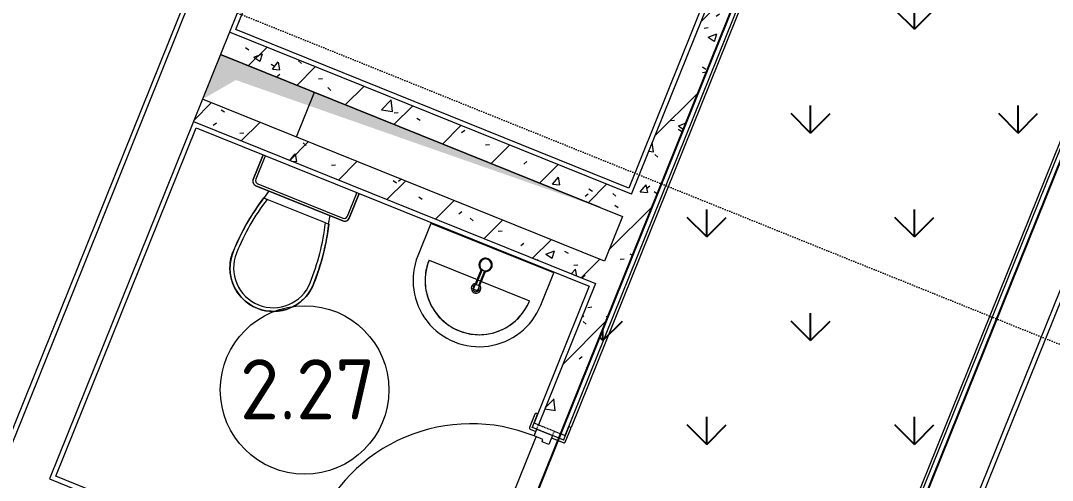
# Model space of a CAD drawing. Header units: millimetres. Extents: x -584918 to 2941280, y 3000189 to 4229862.
# Drawn here: x -446204 to -441919, y 3868007 to 3869917 of the extents above; entities that cross this region are included whole.
import ezdxf

# ---------------------------------------------------------------- set-up
doc = ezdxf.new("R2010")
doc.units = ezdxf.units.MM
doc.linetypes.add('ASVP_Линия разреза', pattern=[20, 0, -10, 0, -10])
doc.linetypes.add('ASVP_Невидимые', pattern=[5, 3, -2])
for name, color, linetype, lineweight in [('Двери', 7, 'Continuous', 0), ('Линии', 7, 'Continuous', 0), ('Марки помещений', 7, 'Continuous', 0), ('Обобщенные модели', 7, 'Continuous', 0), ('Перекрытие', 7, 'Continuous', 0), ('Разрезы', 7, 'Continuous', 0), ('Сантехника', 7, 'Continuous', 0), ('Стены внутренние', 7, 'Continuous', 0), ('Стены несущие', 7, 'Continuous', 0), ('Стены отделка', 7, 'Continuous', 0), ('Узлы', 7, 'Continuous', 0), ('экспертиза условные обозначения', 1, 'Continuous', 0)]:
    doc.layers.add(name, color=color, linetype=linetype, lineweight=lineweight)
doc.styles.add('GOST Common_2', font='', dxfattribs={"height": 500})
doc.styles.get('GOST Common_2').set_extended_font_data('GOST Common')
pattern_1 = [(45, (-445536.98, 3844560.27), (-141.4214, 141.4214), [])]
pattern_2 = [(50, (-445536.98, 3844560.27), (364.368, -31.8783), [38.1, -419.1]), (355, (-445536.98, 3844560.27), (-70.486, 382.1133), [30.48, -335.28]), (100.451, (-445506.6, 3844557.6), (293.885, 350.2334), [32.38, -356.18]), (46.184, (-445537, 3844661.87), (542.1585, -84.086), [57.15, -628.65]), (96.636, (-445491.8, 3844654.86), (474.805, 494.855), [48.57, -534.27]), (351.184, (-445537, 3844661.87), (474.81, 494.85), [45.72, -502.92]), (21, (-445486.18, 3844636.47), (303.2285, -204.5305), [38.1, -419.1]), (326, (-445486.18, 3844636.47), (123.604, 368.376), [30.48, -335.28]), (71.451, (-445460.9, 3844619.42), (426.834, 163.8427), [32.38, -356.18]), (37.5, (-445536.98, 3844560.27), (6.17665, 169.11015), [16.764, -314.452, 16.764, -323.596, -336.55]), (37.5, (-445536.98, 3844560.27), (6.17665, 169.11015), [-671.576, 16.764, -319.786]), (7.5, (-445536.98, 3844560.27), (133.6389, 200.3615), [16.764, -177.292, 16.764, -306.832, -128.27]), (7.5, (-445536.98, 3844560.27), (133.6389, 200.3615), [-517.652, 16.764, -111.506]), (327.5, (-445650.27, 3844560.27), (271.1818, -11.45836), [16.764, -110.236, 16.764, -379.476, -525.78]), (327.5, (-445650.27, 3844560.27), (271.1818, -11.45836), [-523.24, 16.764, -509.016]), (317.5, (-445701.07, 3844560.27), (296.2585, 50.8528), [16.764, -148.336, 16.764, -246.38, -373.38]), (317.5, (-445701.07, 3844560.27), (296.2585, 50.8528), [-428.244, 16.764, -356.616])]

# ---------------------------------------------------------------- blocks, each defined once
blk = doc.blocks.new('ASVP_ДверьДеревянная_1 полотно - Санузел 700х2000h_полотно_ Г Пр _650 в свету_-7535400-АР Этаж 02')
at = {"layer": 'Двери', "lineweight": 18}
for p, q in [((-350, 750), (-310, 750)), ((-350, 50), (-350, 750)), ((-310, 750), (-310, 50)), ((-380, 50), (-350, 50)), ((-380, -20), (-380, 50)), ((-310, 50), (-350, 50)), ((-350, 50), (-350, 10)), ((350, 50), (380, 50)), ((350, 10), (350, 50)), ((380, 50), (380, -20)), ((-350, 10), (-340, 10)), ((-340, 10), (-340, -20)), ((340, 10), (350, 10)), ((340, -20), (340, 10)), ((-340, -20), (-380, -20)), ((380, -20), (340, -20))]:
    blk.add_line(p, q, dxfattribs=at)
at = {"layer": 'Двери', "linetype": 'ASVP_Невидимые', "lineweight": 18}
for p, q in [((-400, 50), (-380, 50)), ((-400, -20), (-400, 50)), ((-380, 50), (-380, -20)), ((380, 50), (400, 50)), ((380, -20), (380, 50)), ((400, 50), (400, -20)), ((-380, -20), (-400, -20)), ((400, -20), (380, -20))]:
    blk.add_line(p, q, dxfattribs=at)
at = {"layer": 'Двери'}
blk.add_arc((-350, 50), 700, 0, 90, dxfattribs=at)
blk = doc.blocks.new('ASVP_НАЛИЧНИК МДФ_Двери - Наличник дверной МДФ-7488205-АР Этаж 02')
at = {"layer": 'Обобщенные модели'}
for p, q in [((-380, 50), (-380, -1)), ((-370, -5), (-370, 50)), ((370, 50), (370, -5)), ((380, -1), (380, 50)), ((-381, 0), (-440, 0)), ((-440, 0), (-440, -5)), ((-381, -1), (-381, 0)), ((440, 0), (381, 0)), ((381, 0), (381, -1)), ((440, -5), (440, 0)), ((-435, -10), (-375, -10)), ((-380, -1), (-381, -1)), ((375, -10), (435, -10)), ((381, -1), (380, -1))]:
    blk.add_line(p, q, dxfattribs=at)
for centre, start, end in [((-435, -5), 180, 270), ((-375, -5), 270, 360), ((375, -5), 180, 270), ((435, -5), 270, 360)]:
    blk.add_arc(centre, 5, start, end, dxfattribs=at)
blk = doc.blocks.new('ASVP_НАЛИЧНИК МДФ_Двери - Наличник дверной МДФ-7488190-АР Этаж 02')
at = {"layer": 'Обобщенные модели'}
for p, q in [((-381, 0), (-440, 0)), ((-381, -1), (-381, 0)), ((-380, 20), (-380, -1)), ((-370, -5), (-370, 20)), ((370, 20), (370, -5)), ((380, -1), (380, 20)), ((440, 0), (381, 0)), ((381, 0), (381, -1)), ((440, -5), (440, 0)), ((-440, 0), (-440, -5)), ((-435, -10), (-375, -10)), ((-380, -1), (-381, -1)), ((375, -10), (435, -10)), ((381, -1), (380, -1))]:
    blk.add_line(p, q, dxfattribs=at)
for centre, start, end in [((-435, -5), 180, 270), ((-375, -5), 270, 360), ((375, -5), 180, 270), ((435, -5), 270, 360)]:
    blk.add_arc(centre, 5, start, end, dxfattribs=at)
blk = doc.blocks.new('ADSK_Унитаз_ГОСТ30493-96 - С косым выпуском-214169-АР Этаж 02')
at = {"layer": 'Сантехника'}
for p, q in [((130, 215), (20, 215)), ((20, 215), (130, 215)), ((125, 205), (25, 205)), ((140, -190), (140, 190)), ((150, 195), (150, 190.8)), ((150, -195), (150, 195)), ((150, 195), (150, -195)), ((185, 145), (150, 137.4)), ((185, 130.7), (185, 145.7)), ((185, 130.7), (185, -130.7)), ((150, -137.4), (185, -145)), ((185, -145.7), (185, -130.7)), ((25, -205), (125, -205)), ((20, -215), (130, -215)), ((130, -215), (20, -215))]:
    blk.add_line(p, q, dxfattribs=at)
at = {"layer": 'Сантехника', "flags": 128}
for points in [[(185, 145.7), (222.5, 155.2), (260.3, 163.1), (298.4, 169.6), (336.7, 174.5), (375.2, 177.8), (413.8, 179.6), (440, 180)], [(440, 180), (447.2, 179.9), (454.4, 179.4), (461.5, 178.7), (468.7, 177.7), (475.8, 176.4), (482.8, 174.8), (489.7, 173), (496.6, 170.9), (503.4, 168.5), (510.1, 165.8), (516.7, 162.9), (523.1, 159.7), (529.4, 156.2), (535.6, 152.5), (541.6, 148.6), (547.5, 144.4), (553.2, 140), (558.7, 135.3), (564, 130.5), (569.1, 125.4), (574, 120.1), (578.7, 114.7), (583.2, 109), (587.5, 103.2), (591.5, 97.3), (595.2, 91.1), (598.8, 84.8), (602, 78.4), (605, 71.9), (607.8, 65.2), (610.2, 58.5), (612.4, 51.6), (614.4, 44.7), (616, 37.7), (617.4, 30.6), (618.5, 23.5), (619.3, 16.3), (619.8, 9.1), (620, 1.9), (620, 0)], [(620, 0), (619.9, -7.2), (619.4, -14.4), (618.7, -21.5), (617.7, -28.7), (616.4, -35.8), (614.8, -42.8), (613, -49.7), (610.9, -56.6), (608.5, -63.4), (605.8, -70.1), (602.9, -76.7), (599.7, -83.1), (596.2, -89.4), (592.5, -95.6), (588.6, -101.6), (584.4, -107.5), (580, -113.2), (575.3, -118.7), (570.5, -124), (565.4, -129.1), (560.1, -134), (554.7, -138.7), (549, -143.2), (543.2, -147.5), (537.3, -151.5), (531.1, -155.2), (524.8, -158.8), (518.4, -162), (511.9, -165), (505.2, -167.8), (498.5, -170.2), (491.6, -172.4), (484.7, -174.4), (477.7, -176), (470.6, -177.4), (463.5, -178.5), (456.3, -179.3), (449.1, -179.8), (441.9, -180), (440, -180)], [(440, -180), (401.4, -179.2), (362.8, -176.9), (324.4, -173.1), (286.1, -167.7), (248.1, -160.7), (210.4, -152.3), (185, -145.7)]]:
    blk.add_lwpolyline(points, dxfattribs=at)
at = {"layer": 'Сантехника'}
for centre, radius, start, end in [((130, 195), 20, 360, 90), ((130, 195), 20, 80, 90), ((130, 195), 20, 0, 90), ((25, 190), 15, 90, 111.2132), ((125, 190), 15, 0, 90), ((130, 195), 20, 50, 70), ((130, 195), 20, 20, 40), ((130, 195), 20, 360, 10), ((440, -786), 966, 90, 105.3062), ((440, -786), 966, 90, 105.3062), ((440, 0), 180, 0, 90), ((440, 0), 180, 360, 90), ((440, -801), 966, 90, 105.3062), ((440, 0), 165, 0, 90), ((440, 0), 180, 270, 360), ((440, 0), 165, 270, 0), ((440, 0), 180, 270, 0), ((440, 801), 966, 254.6938, 270), ((440, 786), 966, 254.6938, 270), ((440, 786), 966, 254.6938, 270), ((25, -190), 15, 248.7868, 270), ((125, -190), 15, 270, 0), ((130, -195), 20, 270, 0), ((130, -195), 20, 270, 0), ((130, -195), 20, 290, 310), ((130, -195), 20, 320, 340), ((130, -195), 20, 350, 0), ((130, -195), 20, 270, 280)]:
    blk.add_arc(centre, radius, start, end, dxfattribs=at)
blk = doc.blocks.new('ADSK_Умывальник_Полукруглый_Керамический_ГОСТ30493-96 - 2-ой величины-V63-АР Этаж 02')
at = {"layer": 'Сантехника'}
for p, q in [((1037, 24514.4), (982.8, 24379.9)), ((1547.2, 24308.8), (1037, 24514.4)), ((1029.2, 24361.2), (1228.7, 24280.9)), ((1493, 24174.4), (1547.2, 24308.8)), ((1247.1, 24273.4), (1446.6, 24193))]:
    blk.add_line(p, q, dxfattribs=at)
at = {"layer": 'Сантехника', "flags": 128}
blk.add_lwpolyline([(1029.2, 24361.2), (1026, 24352.8), (1023.2, 24344.3), (1020.7, 24335.7), (1018.5, 24326.9), (1016.7, 24318.1), (1015.2, 24309.2), (1014.1, 24300.3), (1013.4, 24291.3), (1013, 24282.3), (1012.9, 24273.3), (1013.3, 24264.3), (1014, 24255.4), (1015, 24246.4), (1016.4, 24237.5), (1018.2, 24228.7), (1020.3, 24220), (1022.8, 24211.3), (1025.6, 24202.8), (1028.7, 24194.3), (1032.2, 24186), (1036, 24177.9), (1040.1, 24169.9), (1044.6, 24162.1), (1049.3, 24154.4), (1054.4, 24147), (1059.7, 24139.7), (1065.4, 24132.7), (1071.3, 24125.9), (1077.5, 24119.4), (1083.9, 24113.1), (1090.6, 24107.1), (1097.5, 24101.3), (1104.7, 24095.8), (1112, 24090.7), (1119.6, 24085.8), (1127.3, 24081.2), (1135.2, 24076.9), (1143.3, 24073), (1151.6, 24069.4), (1159.9, 24066.1), (1168.4, 24063.1), (1177.1, 24060.5), (1185.8, 24058.3), (1194.6, 24056.4), (1203.4, 24054.8), (1212.3, 24053.6), (1221.3, 24052.8), (1230.3, 24052.3), (1239.3, 24052.1), (1248.3, 24052.4), (1257.3, 24053), (1266.2, 24053.9), (1275.1, 24055.2), (1284, 24056.9), (1292.7, 24058.9), (1301.4, 24061.3), (1310, 24064), (1318.5, 24067.1), (1326.8, 24070.4), (1335, 24074.2), (1343, 24078.2), (1350.9, 24082.6), (1358.6, 24087.2), (1366.1, 24092.2), (1373.4, 24097.5), (1380.5, 24103.1), (1387.3, 24108.9), (1393.9, 24115), (1400.3, 24121.4), (1406.4, 24128), (1412.2, 24134.8), (1417.8, 24141.9), (1423, 24149.2), (1428, 24156.7), (1432.6, 24164.4), (1437, 24172.3), (1441, 24180.4), (1444.7, 24188.6), (1446.6, 24193)], dxfattribs=at)
at = {"layer": 'Сантехника'}
for centre, radius, start, end in [((1237.9, 24277.1), 275, 158.0513, 338.0513), ((1237.9, 24277.1), 225, 158.0513, 338.0513), ((1224.8, 24244.7), 20, 98.0513, 158.0513), ((1224.8, 24244.7), 20, 338.0513, 38.0513), ((1224.8, 24244.7), 20, 158.0513, 338.0513)]:
    blk.add_arc(centre, radius, start, end, dxfattribs=at)
blk = doc.blocks.new('ADSK_Смеситель_ГОСТ25809-96 - Для умывальника_Однорукояточный-V64-АР Этаж 02')
at = {"layer": 'Сантехника'}
for p, q in [((1245.4, 24322.4), (1223.6, 24268.4)), ((1249.3, 24321.5), (1232.2, 24279.1)), ((1242.2, 24261), (1263.9, 24315)), ((1243.4, 24274.7), (1260.4, 24317)), ((1249.2, 24321.3), (1249.3, 24321.5)), ((1223.6, 24268.4), (1215.1, 24247.4)), ((1232.2, 24279.1), (1224.5, 24259.9)), ((1225.4, 24259.5), (1224.5, 24259.9)), ((1224.5, 24259.9), (1225.4, 24259.5)), ((1234.7, 24255.8), (1225.4, 24259.5)), ((1233.2, 24278.9), (1242.5, 24275.1)), ((1233.7, 24239.9), (1242.2, 24261)), ((1234.7, 24255.8), (1235.6, 24255.4)), ((1235.6, 24255.4), (1234.7, 24255.8)), ((1235.6, 24255.4), (1243.4, 24274.7)), ((1215.1, 24247.4), (1213.7, 24243.8)), ((1232.2, 24236.3), (1233.7, 24239.9))]:
    blk.add_line(p, q, dxfattribs=at)
for radius, start, end in [(27.5, 158.0513, 176.0744), (27.5, 158.0513, 237.5502), (27.5, 181.3635, 194.7394), (27.5, 338.0513, 158.0513), (27.5, 143.0513, 158.0513), (24.5, 158.0513, 338.0513), (24.5, 338.0513, 158.0513), (27.5, 121.3632, 134.7391), (27.5, 80.028, 116.0741), (27.5, 61.3629, 74.7388), (27.5, 20.0278, 56.0739), (27.5, 338.0513, 356.0736), (27.5, 1.3626, 14.7385), (27.5, 203.0513, 236.0746), (24.5, 233.0513, 237.8215), (24.5, 233.0513, 237.8215), (27.5, 259.6627, 338.0513), (24.5, 258.2811, 263.0513), (24.5, 258.2811, 263.0513), (27.5, 260.0287, 296.0748), (27.5, 301.3641, 314.74), (27.5, 323.0513, 338.0513)]:
    blk.add_arc((1264.1, 24342.1), radius, start, end, dxfattribs=at)
for start_param, end_param in [(0.261799, 1.570796), (0, 0.222533), (1.570796, 3.141593)]:
    blk.add_ellipse((1223, 24240), major_axis=(-9.28, 3.74), ratio=0.965926, start_param=start_param, end_param=end_param, dxfattribs=at)
for points, knots in [([(1249.1, 24322.7), (1249.1, 24322.6), (1249.2, 24322.6), (1249.6, 24322.3), (1250.1, 24321.9), (1250.6, 24321.6), (1250.9, 24321.4)], [0.77430556, 0.77430556, 0.77430556, 0.77430556, 0.78298611, 0.79166667, 0.82638889, 0.86111111, 0.86111111, 0.86111111, 0.86111111]), ([(1259.3, 24318), (1259.5, 24318), (1260, 24317.9), (1260.6, 24317.8), (1261.1, 24317.8), (1261.3, 24317.7), (1261.4, 24317.7)], [0.13888889, 0.13888889, 0.13888889, 0.13888889, 0.16666667, 0.19444444, 0.20833333, 0.22222222, 0.22222222, 0.22222222, 0.22222222]), ([(1229.7, 24270), (1228.1, 24270.2), (1226, 24270.2), (1224.3, 24269.4), (1223.8, 24268.8), (1223.6, 24268.4)], [0.1666667, 0.1666667, 0.1666667, 0.1666667, 0.3333333, 0.4166667, 0.5, 0.5, 0.5, 0.5]), ([(1232.1, 24278.7), (1232.1, 24278.7), (1232.1, 24278.7), (1232.2, 24278.7), (1232.3, 24278.6), (1232.6, 24278.4), (1232.8, 24278.3), (1233, 24278.3)], [0, 0, 0, 0, 0.166667, 0.333333, 0.5, 0.666667, 1, 1, 1, 1]), ([(1243.4, 24274.7), (1243.4, 24274.7), (1243.4, 24274.7), (1243.3, 24274.7), (1243.1, 24274.8), (1242.9, 24275), (1242.7, 24275.1), (1242.5, 24275.1)], [0, 0, 0, 0, 0.166667, 0.333333, 0.5, 0.666667, 1, 1, 1, 1]), ([(1216, 24241.6), (1215.8, 24242), (1215.4, 24242.6), (1215.1, 24243.4), (1214.9, 24244.1), (1214.8, 24244.6), (1214.8, 24245.1), (1214.8, 24245.6), (1214.8, 24246), (1214.9, 24246.5), (1215, 24246.9), (1215.1, 24247.2), (1215.1, 24247.4)], [0.25, 0.25, 0.25, 0.25, 0.2916667, 0.3333333, 0.3541667, 0.375, 0.3958333, 0.4166667, 0.4375, 0.4583333, 0.4791667, 0.5, 0.5, 0.5, 0.5]), ([(1221.8, 24237.1), (1221, 24237.4), (1219.8, 24238), (1218.4, 24239), (1217.5, 24239.8), (1216.8, 24240.6), (1216.3, 24241.2), (1216.1, 24241.5), (1216, 24241.6)], [0, 0, 0, 0, 0.0833333, 0.125, 0.1666667, 0.2083333, 0.2291667, 0.25, 0.25, 0.25, 0.25]), ([(1233.7, 24239.9), (1233.6, 24239.8), (1233.5, 24239.5), (1233.3, 24239.1), (1233, 24238.7), (1232.7, 24238.3), (1232.4, 24238), (1232, 24237.7), (1231.6, 24237.4), (1231.1, 24237.1), (1230.7, 24236.9), (1230, 24236.6), (1229.3, 24236.4), (1228.5, 24236.2), (1227.8, 24236.1), (1226.8, 24236.1), (1225.5, 24236.1), (1223.8, 24236.4), (1222.6, 24236.8), (1221.8, 24237.1)], [0.5, 0.5, 0.5, 0.5, 0.5208333, 0.5416667, 0.5625, 0.5833333, 0.6041667, 0.625, 0.6458333, 0.6666667, 0.6875, 0.7083333, 0.75, 0.7708333, 0.7916667, 0.8333333, 0.875, 0.9166667, 1, 1, 1, 1])]:
    blk.add_open_spline(points, degree=3, knots=knots, dxfattribs=at)
for points in [[(1249.2, 24321), (1249.2, 24321), (1249.2, 24321.1), (1249.2, 24321.1), (1249.2, 24321.1)], [(1249.3, 24321.5), (1249.3, 24321.5), (1249.3, 24321.5), (1249.4, 24321.5), (1249.6, 24321.4), (1249.8, 24321.3), (1250, 24321.2), (1250.1, 24321.1), (1250.2, 24321)], [(1250.2, 24321), (1251.6, 24320.1), (1254.6, 24318.5), (1257.8, 24317.6), (1259.5, 24317.3)], [(1259.5, 24317.3), (1259.6, 24317.3), (1259.7, 24317.2), (1260, 24317.2), (1260.1, 24317.1), (1260.2, 24317.1)], [(1260.3, 24316.6), (1260.3, 24316.6), (1260.3, 24316.6), (1260.2, 24316.6)], [(1233.2, 24278.9), (1233.1, 24278.9), (1232.7, 24279), (1232.4, 24279.2), (1232.3, 24279.2), (1232.2, 24279.1)], [(1242.2, 24261), (1242.3, 24261.3), (1242.4, 24262.1), (1241.8, 24263.4), (1240.7, 24264.9), (1239.6, 24265.8), (1238.9, 24266.3)], [(1242.3, 24274.5), (1242.4, 24274.5), (1242.7, 24274.4), (1243.1, 24274.2), (1243.2, 24274.2), (1243.2, 24274.3)]]:
    blk.add_open_spline(points, degree=3, dxfattribs=at)
blk = doc.blocks.new('ADSK_СифонБутылочный_ГОСТ23289-94 - Для умывальника_Вертикальный выпуск_DN40-V65-АР Этаж 02')
at = {"layer": 'Сантехника'}
for radius, start, end in [(20, 158.285, 163.4876), (20, 158.285, 163.4876), (13.3, 174.0842, 180), (13.3, 180, 259.0621), (13.3, 1.0701, 90)]:
    blk.add_arc((0, 0), radius, start, end, dxfattribs=at)
blk = doc.blocks.new('ASVP_Марка_Помещение_ДваЗначения - Номер Площадь-685795-АР Этаж 02')
at = {"layer": 'Марки помещений'}
blk.add_circle((0, 0), 3.5, dxfattribs=at)

msp = doc.modelspace()

# ---------------------------------------------------------------- hatches: boundary and pattern name
at = {"layer": 'Стены внутренние'}
h = msp.add_hatch(dxfattribs=at)
h.set_pattern_fill('FP_1', color=256, style=0, pattern_type=2)
h.set_pattern_definition(pattern_1)
h.paths.add_polyline_path([(-444572.421, 3866681.582), (-444564.946, 3866700.132), (-444657.698, 3866737.51), (-444665.173, 3866718.959), (-444582.943, 3866685.821)])
h.paths.add_polyline_path([(-444490.191, 3866885.636), (-444259.221, 3867458.784), (-444351.972, 3867496.162), (-444582.943, 3866923.013), (-444510.541, 3866893.836)])
h.paths.add_polyline_path([(-443960.199, 3868200.799), (-443057.635, 3870440.497), (-443150.386, 3870477.875), (-444052.951, 3868238.177), (-443988.025, 3868212.012)])
h.paths.add_polyline_path([(-442758.614, 3871182.512), (-442509.176, 3871801.486), (-442601.928, 3871838.863), (-442851.365, 3871219.89), (-442786.439, 3871193.726)])
h = msp.add_hatch(dxfattribs=at)
h.set_pattern_fill('FP_2', color=256, style=0, pattern_type=2)
h.set_pattern_definition(pattern_2)
h.paths.add_polyline_path([(-444572.421, 3866681.582), (-444564.946, 3866700.132), (-444657.698, 3866737.51), (-444665.173, 3866718.959), (-444582.943, 3866685.821)])
h.paths.add_polyline_path([(-444490.191, 3866885.636), (-444259.221, 3867458.784), (-444351.972, 3867496.162), (-444582.943, 3866923.013), (-444510.541, 3866893.836)])
h.paths.add_polyline_path([(-443960.199, 3868200.799), (-443057.635, 3870440.497), (-443150.386, 3870477.875), (-444052.951, 3868238.177), (-443988.025, 3868212.012)])
h.paths.add_polyline_path([(-442758.614, 3871182.512), (-442509.176, 3871801.486), (-442601.928, 3871838.863), (-442851.365, 3871219.89), (-442786.439, 3871193.726)])
h = msp.add_hatch(dxfattribs=at)
h.set_pattern_fill('FP_1', color=256, style=0, pattern_type=2)
h.set_pattern_definition(pattern_1)
h.paths.add_polyline_path([(-443704.568, 3869102.683), (-443667.191, 3869195.435), (-445336.725, 3869868.232), (-445374.102, 3869775.48), (-443712.736, 3869105.974)])
h = msp.add_hatch(dxfattribs=at)
h.set_pattern_fill('FP_2', color=256, style=0, pattern_type=2)
h.set_pattern_definition(pattern_2)
h.paths.add_polyline_path([(-443704.568, 3869102.683), (-443667.191, 3869195.435), (-445336.725, 3869868.232), (-445374.102, 3869775.48), (-443712.736, 3869105.974)])
h = msp.add_hatch(dxfattribs=at)
h.set_pattern_fill('FP_1', color=256, style=0, pattern_type=2)
h.set_pattern_definition(pattern_1)
h.paths.add_polyline_path([(-443816.701, 3868824.427), (-443779.324, 3868917.179), (-445448.858, 3869589.976), (-445486.235, 3869497.224), (-443845.289, 3868835.948)])
h = msp.add_hatch(dxfattribs=at)
h.set_pattern_fill('FP_2', color=256, style=0, pattern_type=2)
h.set_pattern_definition(pattern_2)
h.paths.add_polyline_path([(-443816.701, 3868824.427), (-443779.324, 3868917.179), (-445448.858, 3869589.976), (-445486.235, 3869497.224), (-443845.289, 3868835.948)])
at = {"layer": 'Узлы'}
h = msp.add_hatch(color=256, dxfattribs=at)
h.paths.add_polyline_path([(-437255.543, 3863970.181), (-436689.837, 3864720.898), (-435990.934, 3864700.429), (-436825.701, 3865036.827), (-437238.931, 3864011.404)])
h.paths.add_polyline_path([(-439685.089, 3865164.88), (-440961.341, 3865679.191), (-441036.096, 3865493.687), (-440914.853, 3865563.687), (-439713.468, 3865174.084)])
h.paths.add_polyline_path([(-436750.945, 3865222.331), (-436093.94, 3866094.207), (-435430.269, 3866091.707), (-436265.036, 3866428.106), (-436657.501, 3865454.211)])
h.paths.add_polyline_path([(-444544.873, 3867285.023), (-446121.655, 3867920.442), (-446252.477, 3867595.811), (-446063.076, 3867749.184), (-444553.871, 3867287.774)])
h.paths.add_polyline_path([(-443797.32, 3869140.06), (-445374.102, 3869775.48), (-445448.858, 3869589.976), (-445310.294, 3869669.976), (-443807.426, 3869143.6)])
h.paths.add_polyline_path([(-437188.679, 3871921.51), (-436841.27, 3872574.891), (-436694.879, 3872585.032), (-436889.658, 3872663.525), (-437181.203, 3871940.06)])
h.paths.add_polyline_path([(-450935.755, 3873364.424), (-450044.8, 3874255.379), (-447796.034, 3873932.011), (-450300.335, 3874941.206), (-450920.804, 3873401.525)])
h.paths.add_polyline_path([(-451585.018, 3873626.068), (-450852.262, 3874947.996), (-450485.839, 3875015.962), (-450949.598, 3875202.85), (-451544.405, 3873726.849)])
h.paths.add_polyline_path([(-461556.677, 3873709.268), (-459680.64, 3875742.729), (-455210.371, 3874849.839), (-460274.624, 3876890.657), (-461553.664, 3873716.743)])
at = {"layer": 'экспертиза условные обозначения', "lineweight": -3}
h = msp.add_hatch(dxfattribs=at)
h.set_pattern_fill('GRASS', color=3, scale=24)
h.set_pattern_definition([(90, (-445940.84, 3599179.46), (-431.0523, 431.0523), [114.3, -747.8046]), (45, (-445940.84, 3599179.46), (-431.0523, 431.0523), [114.3, -495.3]), (135, (-445940.84, 3599179.46), (-431.0523, -431.0523), [114.3, -495.3])])
edge = h.paths.add_edge_path()
edge.add_line((-447049.451, 3865658.265), (-446341.145, 3867415.913))
edge.add_line((-446341.145, 3867415.913), (-444564.946, 3866700.132))
edge.add_line((-444564.946, 3866700.132), (-442509.176, 3871801.486))
edge.add_line((-442509.176, 3871801.486), (-441117.898, 3871240.821))
edge.add_line((-441117.898, 3871240.821), (-443173.668, 3866139.467))
edge.add_line((-443173.668, 3866139.467), (-432539.664, 3861854.123))
edge.add_line((-432539.664, 3861854.123), (-433249.838, 3860091.837))
edge.add_line((-433249.838, 3860091.837), (-438544.928, 3862225.679))
edge.add_arc((-438931.415, 3861168.873), 1125.26, 69.911908, 178.139393)
edge.add_line((-440056.082, 3861205.408), (-440056.082, 3859309.598))
edge.add_line((-440056.082, 3859309.598), (-442806.082, 3859309.598))
edge.add_line((-442806.082, 3859309.598), (-442806.082, 3863942.86))
edge.add_line((-442806.082, 3863942.86), (-445766.386, 3865141.209))
edge.add_line((-445766.386, 3865141.209), (-447049.451, 3865658.265))

# ---------------------------------------------------------------- linework, layer by layer
at = {"layer": 'Линии'}
for p, q in [((-445374.102, 3869775.48), (-445448.858, 3869589.976)), ((-443797.32, 3869140.06), (-445374.102, 3869775.48))]:
    msp.add_line(p, q, dxfattribs=at)
at = {"layer": 'Перекрытие'}
for p, q in [((-444984.544, 3869618.494), (-445059.3, 3869432.99)), ((-443960.199, 3868200.799), (-443967.675, 3868182.249)), ((-444324.008, 3867538.8), (-444062.365, 3868188.063)), ((-443971.413, 3868172.974), (-444248.007, 3867486.61))]:
    msp.add_line(p, q, dxfattribs=at)
at = {"layer": 'Разрезы', "linetype": 'ASVP_Линия разреза'}
msp.add_line((-475587.767, 3882153.064), (-407776.35, 3854826.075), dxfattribs=at)
at = {"layer": 'Стены внутренние'}
for p, q in [((-443212.706, 3866122.855), (-441156.937, 3871224.209)), ((-443044.76, 3870392.183), (-443917.423, 3868226.687)), ((-443917.423, 3868226.687), (-443922.06, 3868228.555))]:
    msp.add_line(p, q, dxfattribs=at)
at = {"layer": 'Стены несущие'}
for p, q in [((-443667.191, 3869195.435), (-443150.386, 3870477.875)), ((-443960.199, 3868200.799), (-443057.635, 3870440.497)), ((-445336.725, 3869868.232), (-445374.102, 3869775.48)), ((-443667.191, 3869195.435), (-445336.725, 3869868.232)), ((-445374.102, 3869775.48), (-443704.568, 3869102.683)), ((-445448.858, 3869589.976), (-445486.235, 3869497.224)), ((-443779.324, 3868917.179), (-445448.858, 3869589.976)), ((-445486.235, 3869497.224), (-443816.701, 3868824.427)), ((-443704.568, 3869102.683), (-443779.324, 3868917.179)), ((-443816.701, 3868824.427), (-444052.951, 3868238.177)), ((-443988.025, 3868212.012), (-443960.199, 3868200.799))]:
    msp.add_line(p, q, dxfattribs=at)
at = {"layer": 'Стены отделка'}
for p, q in [((-444437.842, 3872687.38), (-446449.055, 3867696.592)), ((-446437.98, 3867670.566), (-444419.292, 3872679.905)), ((-444271.462, 3872511.661), (-445336.725, 3869868.232)), ((-445310.699, 3869879.307), (-444260.388, 3872485.635)), ((-441143.924, 3871229.747), (-443199.694, 3866128.393)), ((-443173.668, 3866139.467), (-441117.898, 3871240.821)), ((-443168.937, 3870485.35), (-443678.266, 3869221.46)), ((-443941.649, 3868193.324), (-443039.084, 3870433.022)), ((-443678.266, 3869221.46), (-445310.699, 3869879.307)), ((-445336.725, 3869868.232), (-445336.725, 3869868.232)), ((-445486.235, 3869497.224), (-446084.277, 3868013.194)), ((-446058.251, 3868024.269), (-445475.16, 3869471.198)), ((-445475.16, 3869471.198), (-443842.727, 3868813.352)), ((-443842.727, 3868813.352), (-444071.502, 3868245.652)), ((-441885.524, 3868800.893), (-442913.409, 3866250.216)), ((-442887.383, 3866261.291), (-441874.449, 3868774.867)), ((-444071.502, 3868245.652), (-444052.951, 3868238.177)), ((-443960.199, 3868200.799), (-443941.649, 3868193.324)), ((-446084.277, 3868013.194), (-444414.743, 3867340.397)), ((-444425.818, 3867366.423), (-446058.251, 3868024.269))]:
    msp.add_line(p, q, dxfattribs=at)
at = {"layer": 'экспертиза условные обозначения', "color": 3, "lineweight": -3}
msp.add_lwpolyline([(-447049.451, 3865658.265), (-446341.145, 3867415.913), (-444564.946, 3866700.132), (-442509.176, 3871801.486), (-441117.898, 3871240.821), (-443173.668, 3866139.467), (-432539.664, 3861854.123), (-433249.838, 3860091.837), (-438544.928, 3862225.679, 0.51077637), (-440056.082, 3861205.408), (-440056.082, 3859309.598), (-442806.082, 3859309.598), (-442806.082, 3863942.86), (-445766.386, 3865141.209), (-447049.451, 3865658.265)], format="xyb", dxfattribs=at)

# ---------------------------------------------------------------- block references
at = {"layer": 'Двери', "rotation": 68.05130091645752}
msp.add_blockref('ASVP_ДверьДеревянная_1 полотно - Санузел 700х2000h_полотно_ Г Пр _650 в свету_-7535400-АР Этаж 02', (-444156.086, 3867848.48), dxfattribs=at)
at = {"layer": 'Марки помещений', "xscale": 99.99999999999993, "yscale": 99.99999999999993, "zscale": 99.99999999999993}
msp.add_blockref('ASVP_Марка_Помещение_ДваЗначения - Номер Площадь-685795-АР Этаж 02', (-445024.503, 3868382.73), dxfattribs=at)
at = {"layer": 'Обобщенные модели'}
for name, p, rotation in [('ASVP_НАЛИЧНИК МДФ_Двери - Наличник дверной МДФ-7488190-АР Этаж 02', (-444221.012, 3867874.645), 248.0513009164573), ('ASVP_НАЛИЧНИК МДФ_Двери - Наличник дверной МДФ-7488205-АР Этаж 02', (-444091.16, 3867822.316), 68.05130091645752)]:
    msp.add_blockref(name, p, dxfattribs=dict(at, rotation=rotation))
at = {"layer": 'Сантехника'}
for name, p, rotation in [('ADSK_Унитаз_ГОСТ30493-96 - С косым выпуском-214169-АР Этаж 02', (-444990.013, 3869297.254), 248.0513009164571), ('ADSK_СифонБутылочный_ГОСТ23289-94 - Для умывальника_Вертикальный выпуск_DN40-V65-АР Этаж 02', (-444312.15, 3868804.941), 116.051300916458)]:
    msp.add_blockref(name, p, dxfattribs=dict(at, rotation=rotation))
for name in ['ADSK_Умывальник_Полукруглый_Керамический_ГОСТ30493-96 - 2-ой величины-V63-АР Этаж 02', 'ADSK_Смеситель_ГОСТ25809-96 - Для умывальника_Однорукояточный-V64-АР Этаж 02']:
    msp.add_blockref(name, (-445536.981, 3844560.265), dxfattribs=at)

# ---------------------------------------------------------------- texts
at = {"layer": 'Марки помещений', "insert": (-445293.16, 3868510.455), "char_height": 250, "width": 663.79725, "attachment_point": 1, "style": 'GOST Common_2'}
msp.add_mtext('2.27', dxfattribs=at)

doc.saveas('drawing.dxf')
